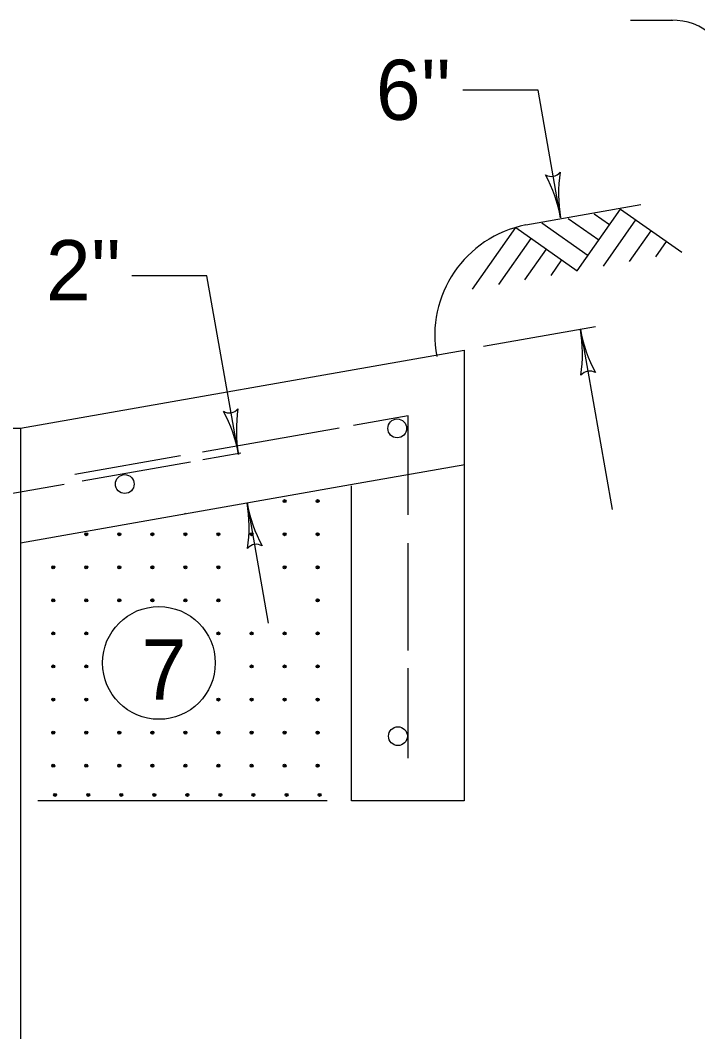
# Model space of a CAD drawing. Extents: x 1000 to 1036.3, y 1000 to 1022.
# Drawn here: x 1023.848 to 1026.103, y 1009.995 to 1013.36 of the extents above; entities that cross this region are included whole.
import ezdxf

# ---------------------------------------------------------------- set-up
doc = ezdxf.new("R2010")
doc.units = 0
for name, color, linetype in [('Level 1', 7, 'Continuous'), ('Level 2', 7, 'Continuous'), ('Level 4', 7, 'Continuous')]:
    doc.layers.add(name, color=color, linetype=linetype)

msp = doc.modelspace()

# ---------------------------------------------------------------- linework, layer by layer
at = {"layer": 'Level 1'}
for p, q in [((1025.8788, 1013.3597), (1026.0148, 1013.3597)), ((1026.0148, 1013.3597), (1026.0194, 1013.3597)), ((1025.5714, 1013.1271), (1025.3214, 1013.1271)), ((1025.6464, 1012.7022), (1025.5714, 1013.1271)), ((1025.5303, 1012.6796), (1025.9131, 1012.7471)), ((1025.7018, 1012.5263), (1025.8452, 1012.7312)), ((1025.8452, 1012.7312), (1026.0499, 1012.5878)), ((1025.671, 1012.7005), (1025.7734, 1012.6288)), ((1025.7581, 1012.7158), (1025.8093, 1012.68)), ((1025.7888, 1012.5418), (1025.8963, 1012.6953)), ((1025.3535, 1012.465), (1025.4969, 1012.6698)), ((1025.4969, 1012.6698), (1025.7018, 1012.5263)), ((1025.5841, 1012.6852), (1025.7376, 1012.5776)), ((1025.8758, 1012.5571), (1025.9475, 1012.6595)), ((1025.4406, 1012.4803), (1025.5482, 1012.6339)), ((1025.9629, 1012.5724), (1025.9988, 1012.6237)), ((1025.5276, 1012.4957), (1025.5993, 1012.5981)), ((1025.6147, 1012.511), (1025.6505, 1012.5623)), ((1024.4696, 1012.5095), (1024.2196, 1012.5095)), ((1024.5745, 1011.9153), (1024.4696, 1012.5095)), ((1025.7619, 1012.3396), (1025.3902, 1012.274)), ((1025.712, 1012.3308), (1025.8175, 1011.7326)), ((1023.8485, 1012.0023), (1025.3257, 1012.2627)), ((1025.3257, 1012.2627), (1025.3257, 1010.7627)), ((1022.037, 1012.0023), (1023.8485, 1012.0023)), ((1023.8485, 1012.0023), (1023.8485, 1008.5023)), ((1024.9468, 1011.8151), (1025.328, 1011.8823)), ((1023.8485, 1011.6214), (1024.9468, 1011.8151)), ((1024.9507, 1010.7627), (1024.9507, 1011.8112)), ((1024.6028, 1011.7544), (1024.6733, 1011.3543)), ((1024.3977, 1011.7183), (1024.3973, 1011.7203)), ((1024.87, 1010.7627), (1023.9063, 1010.7627)), ((1025.3257, 1010.7627), (1024.9507, 1010.7627))]:
    msp.add_line(p, q, dxfattribs=at)
msp.add_circle((1024.3096, 1011.2218), 0.1875, dxfattribs=at)
for centre, radius, start, end in [((1026.0219, 1013.172), 0.1875, 359.9137, 92.1769), ((1025.6155, 1012.8777), 0.0375, 238.7818, 320.8985), ((1025.6155, 1012.8777), 0.0375, 238.7818, 320.8985), ((1025.1848, 1012.6207), 0.4688, 10.0072, 28.676), ((1025.1848, 1012.6207), 0.4688, 10.0072, 28.676), ((1026.108, 1012.7836), 0.4688, 171.3544, 190.0011), ((1026.108, 1012.7836), 0.4688, 171.3544, 190.0011), ((1025.1848, 1012.6207), 0.4688, 9.995, 10.0072), ((1025.1848, 1012.6207), 0.4688, 9.995, 10.0072), ((1025.6025, 1012.3106), 0.375, 101.0786, 190.609), ((1026.1736, 1012.4122), 0.4687, 189.9889, 190.0012), ((1026.1736, 1012.4122), 0.4687, 190.0012, 208.6699), ((1025.2504, 1012.2494), 0.4687, 351.3483, 9.995), ((1025.7429, 1012.1553), 0.0375, 58.7757, 140.8924), ((1024.5435, 1012.0908), 0.0375, 238.7898, 320.9065), ((1024.1129, 1011.8337), 0.4687, 10.0152, 28.684), ((1025.0361, 1011.9968), 0.4687, 171.3624, 190.0091), ((1024.1129, 1011.8337), 0.4687, 10.003, 10.0152), ((1025.0645, 1011.8357), 0.4687, 189.9745, 189.9867), ((1025.0645, 1011.8357), 0.4687, 189.9745, 189.9867), ((1025.0645, 1011.8357), 0.4687, 189.9867, 208.6555), ((1024.1412, 1011.6731), 0.4687, 351.3339, 9.9806), ((1025.0645, 1011.8357), 0.4687, 189.9867, 208.6555), ((1024.1412, 1011.6731), 0.4687, 351.3339, 9.9806), ((1024.6337, 1011.5789), 0.0375, 58.7613, 140.878), ((1024.6337, 1011.5789), 0.0375, 58.7613, 140.878)]:
    msp.add_arc(centre, radius, start, end, dxfattribs=at)
at = {"layer": 'Level 2'}
for p, q in [((1025.1388, 1012.0437), (1024.9568, 1012.0116)), ((1025.1388, 1011.7142), (1025.1388, 1012.0437)), ((1024.9092, 1012.0032), (1024.4549, 1011.9231)), ((1024.5818, 1011.9192), (1024.4563, 1011.8971)), ((1024.3816, 1011.9102), (1024.0297, 1011.8481)), ((1024.4147, 1011.8898), (1024.054, 1011.8262)), ((1023.9938, 1011.8156), (1023.479, 1011.7248)), ((1025.1388, 1011.2636), (1025.1388, 1011.6207)), ((1025.1388, 1010.9054), (1025.1388, 1011.2041))]:
    msp.add_line(p, q, dxfattribs=at)
for centre in [(1025.1026, 1012.002), (1024.196, 1011.8169), (1025.105, 1010.9782)]:
    msp.add_circle(centre, 0.0313, dxfattribs=at)
at = {"layer": 'Level 4'}
for centre, radius in [((1024.7278, 1011.76), 0.005), ((1024.7278, 1011.76), 0.0025), ((1024.8378, 1011.76), 0.005), ((1024.8378, 1011.76), 0.0025), ((1024.0678, 1011.65), 0.005), ((1024.0678, 1011.65), 0.0025), ((1024.1778, 1011.65), 0.005), ((1024.1778, 1011.65), 0.0025), ((1024.2878, 1011.65), 0.005), ((1024.2878, 1011.65), 0.0025), ((1024.3978, 1011.65), 0.005), ((1024.3978, 1011.65), 0.0025), ((1024.5078, 1011.65), 0.005), ((1024.5078, 1011.65), 0.0025), ((1024.6178, 1011.65), 0.005), ((1024.6178, 1011.65), 0.0025), ((1024.7278, 1011.65), 0.005), ((1024.7278, 1011.65), 0.0025), ((1024.8378, 1011.65), 0.005), ((1024.8378, 1011.65), 0.0025), ((1023.9578, 1011.54), 0.005), ((1024.0678, 1011.54), 0.005), ((1024.1778, 1011.54), 0.005), ((1024.2878, 1011.54), 0.005), ((1024.3978, 1011.54), 0.005), ((1024.5078, 1011.54), 0.005), ((1024.7278, 1011.54), 0.005), ((1024.8378, 1011.54), 0.005), ((1023.9578, 1011.54), 0.0025), ((1024.0678, 1011.54), 0.0025), ((1024.1778, 1011.54), 0.0025), ((1024.2878, 1011.54), 0.0025), ((1024.3978, 1011.54), 0.0025), ((1024.5078, 1011.54), 0.0025), ((1024.7278, 1011.54), 0.0025), ((1024.8378, 1011.54), 0.0025), ((1023.9578, 1011.43), 0.005), ((1023.9578, 1011.43), 0.0025), ((1024.0678, 1011.43), 0.005), ((1024.0678, 1011.43), 0.0025), ((1024.1778, 1011.43), 0.005), ((1024.1778, 1011.43), 0.0025), ((1024.2878, 1011.43), 0.005), ((1024.2878, 1011.43), 0.0025), ((1024.3978, 1011.43), 0.005), ((1024.3978, 1011.43), 0.0025), ((1024.5078, 1011.43), 0.005), ((1024.5078, 1011.43), 0.0025), ((1024.8378, 1011.43), 0.005), ((1024.8378, 1011.43), 0.0025), ((1023.9578, 1011.32), 0.005), ((1023.9578, 1011.32), 0.0025), ((1024.0678, 1011.32), 0.005), ((1024.0678, 1011.32), 0.0025), ((1024.5078, 1011.32), 0.005), ((1024.5078, 1011.32), 0.0025), ((1024.6178, 1011.32), 0.005), ((1024.6178, 1011.32), 0.0025), ((1024.7278, 1011.32), 0.005), ((1024.7278, 1011.32), 0.0025), ((1024.8378, 1011.32), 0.005), ((1024.8378, 1011.32), 0.0025), ((1023.9578, 1011.21), 0.005), ((1023.9578, 1011.21), 0.0025), ((1024.0678, 1011.21), 0.005), ((1024.0678, 1011.21), 0.0025), ((1024.6178, 1011.21), 0.005), ((1024.6178, 1011.21), 0.0025), ((1024.7278, 1011.21), 0.005), ((1024.7278, 1011.21), 0.0025), ((1024.8378, 1011.21), 0.005), ((1024.8378, 1011.21), 0.0025), ((1023.9578, 1011.1), 0.005), ((1023.9578, 1011.1), 0.0025), ((1024.0678, 1011.1), 0.005), ((1024.0678, 1011.1), 0.0025), ((1024.5078, 1011.1), 0.005), ((1024.5078, 1011.1), 0.0025), ((1024.6178, 1011.1), 0.005), ((1024.6178, 1011.1), 0.0025), ((1024.7278, 1011.1), 0.005), ((1024.7278, 1011.1), 0.0025), ((1024.8378, 1011.1), 0.005), ((1024.8378, 1011.1), 0.0025), ((1023.9578, 1010.99), 0.005), ((1023.9578, 1010.99), 0.0025), ((1024.0678, 1010.99), 0.005), ((1024.0678, 1010.99), 0.0025), ((1024.1778, 1010.99), 0.005), ((1024.1778, 1010.99), 0.0025), ((1024.2878, 1010.99), 0.005), ((1024.2878, 1010.99), 0.0025), ((1024.3978, 1010.99), 0.005), ((1024.3978, 1010.99), 0.0025), ((1024.5078, 1010.99), 0.005), ((1024.5078, 1010.99), 0.0025), ((1024.6178, 1010.99), 0.005), ((1024.6178, 1010.99), 0.0025), ((1024.7278, 1010.99), 0.005), ((1024.7278, 1010.99), 0.0025), ((1024.8378, 1010.99), 0.005), ((1024.8378, 1010.99), 0.0025), ((1023.9578, 1010.88), 0.005), ((1023.9578, 1010.88), 0.0025), ((1024.0678, 1010.88), 0.005), ((1024.0678, 1010.88), 0.0025), ((1024.1778, 1010.88), 0.005), ((1024.1778, 1010.88), 0.0025), ((1024.2878, 1010.88), 0.005), ((1024.2878, 1010.88), 0.0025), ((1024.3978, 1010.88), 0.005), ((1024.3978, 1010.88), 0.0025), ((1024.5078, 1010.88), 0.005), ((1024.5078, 1010.88), 0.0025), ((1024.6178, 1010.88), 0.005), ((1024.6178, 1010.88), 0.0025), ((1024.7278, 1010.88), 0.005), ((1024.7278, 1010.88), 0.0025), ((1024.8378, 1010.88), 0.005), ((1024.8378, 1010.88), 0.0025), ((1023.9643, 1010.7828), 0.005), ((1023.9643, 1010.7828), 0.0025), ((1024.0743, 1010.7828), 0.005), ((1024.0743, 1010.7828), 0.0025), ((1024.1843, 1010.7828), 0.005), ((1024.1843, 1010.7828), 0.0025), ((1024.2943, 1010.7828), 0.005), ((1024.2943, 1010.7828), 0.0025), ((1024.4043, 1010.7828), 0.005), ((1024.4043, 1010.7828), 0.0025), ((1024.5143, 1010.7828), 0.005), ((1024.5143, 1010.7828), 0.0025), ((1024.6243, 1010.7828), 0.005), ((1024.6243, 1010.7828), 0.0025), ((1024.7343, 1010.7828), 0.005), ((1024.7343, 1010.7828), 0.0025), ((1024.8443, 1010.7828), 0.005), ((1024.8443, 1010.7828), 0.0025)]:
    msp.add_circle(centre, radius, dxfattribs=at)

# ---------------------------------------------------------------- texts
at = {"layer": 'Level 1'}
for s, p in [("6''", (1025.0317, 1013.0283)), ("2''", (1023.9337, 1012.4283)), ('7', (1024.2523, 1011.0999))]:
    msp.add_text(s, height=0.2, dxfattribs=at).set_placement(p)

doc.saveas('drawing.dxf')
